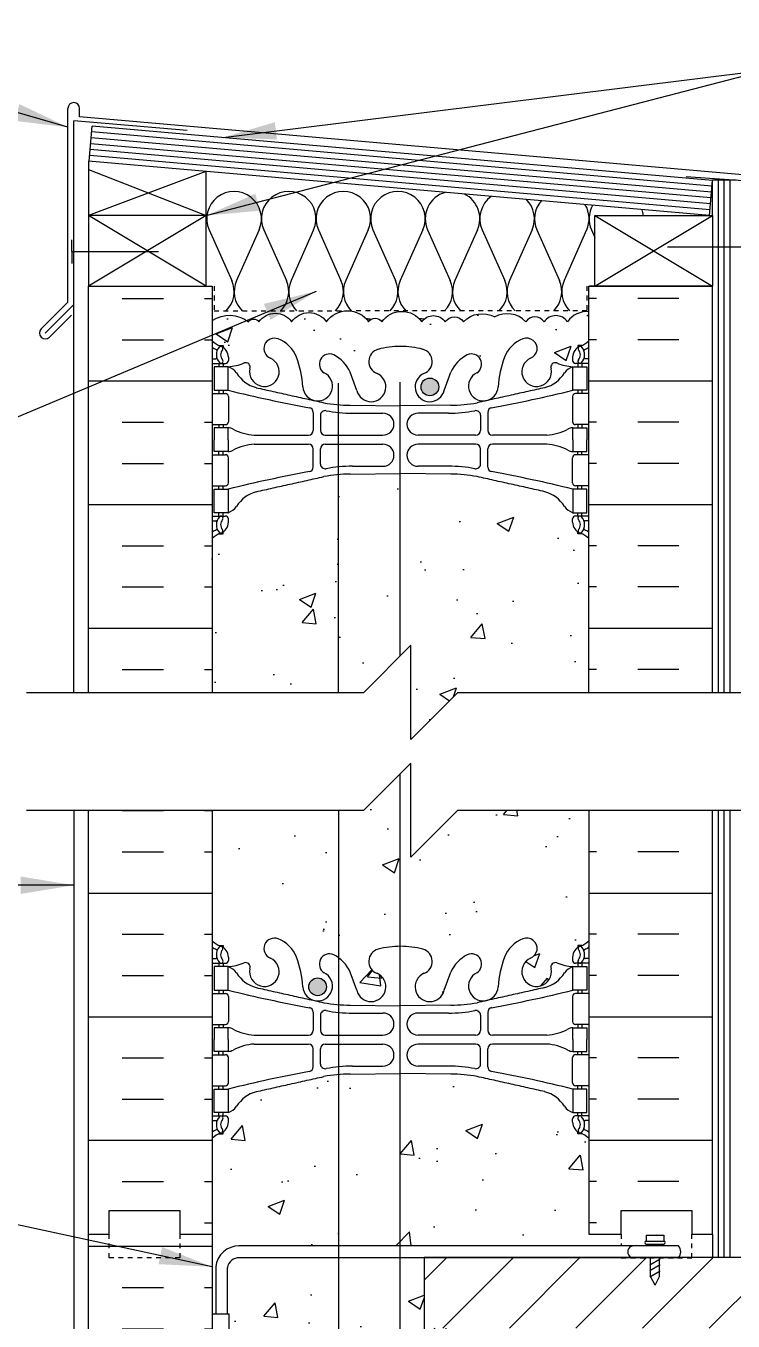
# Model space of a CAD drawing. Header units: inches. Extents: x 75 to 204, y 129 to 201.
# Drawn here: x 171.16 to 186.18, y 173.2 to 200.7 of the extents above; entities that cross this region are included whole.
import ezdxf

# ---------------------------------------------------------------- set-up
doc = ezdxf.new("R2010")
doc.units = ezdxf.units.IN
doc.header["$LTSCALE"] = 0.5
doc.header["$MEASUREMENT"] = 0
doc.linetypes.add('DASHED2', pattern=[0.375, 0.25, -0.125])
for name, color, linetype in [('HATCH', 12, 'Continuous'), ('line25', 2, 'Continuous'), ('LINE3', 3, 'Continuous'), ('LINE50', 5, 'Continuous'), ('LINE9', 9, 'Continuous'), ('TEXT', 4, 'Continuous'), ('Web_Edge', 9, 'Continuous')]:
    doc.layers.add(name, color=color, linetype=linetype)
doc.styles.add('DIM', font='romans.shx', dxfattribs={"width": 0.7})
doc.dimstyles.new('ext_12', dxfattribs={"dimscale": 12, "dimtxt": 0.09375, "dimasz": 0.09375, "dimexe": 0.09375, "dimexo": 0.0625, "dimgap": 0.0625, "dimtad": 1, "dimdec": 1, "dimzin": 3, "dimdsep": 46, "dimlunit": 4, "dimtxsty": 'DIM', "dimcen": 0.09, "dimdle": 0.09375, "dimclrt": 4, "dimadec": 0, "dimazin": 0, "dimtfac": 1, "dimtdec": 1, "dimtmove": 2, "dimatfit": 3, "dimfxl": 1, "dimfrac": 2, "dimtolj": 1, "dimtzin": 0, "dimarcsym": 0})
pattern_1 = [(50, (0, 0), (3.5863, -0.31376), [0.375, -4.125]), (355, (0, 0), (-0.693757, 3.76096), [0.3, -3.3]), (100.4514, (0.299, -0.026), (2.892544, 3.4472), [0.3187, -3.50571]), (46.1842, (0, 1), (5.33621, -0.8276), [0.5625, -6.1875]), (96.6356, (0.4447, 0.931), (4.67331, 4.87059), [0.47805, -5.25857]), (351.1842, (0, 1), (4.67331, 4.87059), [0.45, -4.95]), (21, (0.5, 0.75), (2.984535, -2.013094), [0.375, -4.125]), (326, (0.5, 0.75), (1.216577, 3.62575), [0.3, -3.3]), (71.4514, (0.7487, 0.5822), (4.20111, 1.612656), [0.3187, -3.50571]), (37.5, (0, 0), (0.060799, 1.664469), [0, -3.26, 0, -3.35, 0, -3.3125]), (7.5, (0, 0), (1.315348, 1.972059), [0, -1.91, 0, -3.185, 0, -1.2625]), (327.5, (-1.115, 0), (2.669112, -0.1127744), [0, -1.25, 0, -3.9, 0, -5.175]), (317.5, (-1.615, 0), (2.91593, 0.500525), [0, -1.625, 0, -2.59, 0, -3.675])]

msp = doc.modelspace()

# ---------------------------------------------------------------- hatches: boundary and pattern name
at = {"layer": 'HATCH'}
h = msp.add_hatch(dxfattribs=at)
h.set_pattern_fill('INSUL', color=256, scale=7, style=0)
h.set_pattern_definition([(0, (-2751.0476, -218.9655), (0, 2.625), []), (0, (-2751.0476, -218.0905), (0, 2.625), [0.875, -0.875]), (0, (-2751.0476, -217.2155), (0, 2.625), [0.875, -0.875])])
h.paths.add_polyline_path([(175.114, 195.172), (172.489, 195.172), (172.489, 186.547), (175.114, 186.547)])
h = msp.add_hatch(dxfattribs=at)
h.set_pattern_fill('INSUL', color=256, scale=7, style=0)
h.set_pattern_definition([(180, (3109.2756, -218.9655), (0, 2.625), []), (180, (3109.2756, -218.0905), (0, 2.625), [0.875, -0.875]), (180, (3109.2756, -217.2155), (0, 2.625), [0.875, -0.875])])
h.paths.add_polyline_path([(185.739, 195.172), (183.114, 195.172), (183.114, 186.547), (185.739, 186.547)])
h = msp.add_hatch(dxfattribs=at)
h.set_pattern_fill('AR-CONC', color=256, scale=0.5)
h.set_pattern_definition(pattern_1)
h.paths.add_polyline_path([(183.114, 194.637, 0.259173), (182.663, 194.418, 0.520567), (182.163, 194.418, 0.520567), (181.776, 194.418, 0.336749), (181.114, 194.523, 0.336749), (180.452, 194.418, 0.520567), (180.065, 194.418, 0.520567), (179.565, 194.418, 0.520567), (178.719, 194.418, 0.520567), (178.437, 194.418, 0.520567), (177.542, 194.418, 0.520567), (176.802, 194.418, 0.520567), (176.109, 194.418, 0.520567), (175.889, 194.418, 0.321585), (175.114, 194.443), (175.114, 194.01, 0.088416), (175.26, 193.912), (175.35, 193.912), (175.35, 193.871, -0.249069), (175.46, 193.663), (175.46, 193.596, -0.414214), (175.397, 193.533), (175.35, 193.533), (175.35, 193.463), (175.455, 193.463, 0.085348), (175.784, 193.539, -0.669601), (175.917, 193.419, 2.087231), (176.351, 193.643, -1), (176.514, 194.052, -0.21345), (176.906, 193.663, -0.069923), (177.043, 193.019, 1.702394), (177.493, 193.332, -0.940793), (177.697, 193.715, -0.173075), (178.043, 193.348), (178.185, 192.961, 1.612474), (178.617, 193.321, -0.734872), (178.64, 193.832, -0.068475), (179.114, 193.894, -0.068475), (179.588, 193.832, -0.734872), (179.611, 193.321, 1.612474), (180.043, 192.961), (180.185, 193.348, -0.173075), (180.531, 193.715, -0.940793), (180.735, 193.332, 1.702394), (181.185, 193.019, -0.069923), (181.321, 193.663, -0.21345), (181.714, 194.052, -1), (181.877, 193.643, 2.087231), (182.311, 193.419, -0.669601), (182.444, 193.539, 0.085348), (182.773, 193.463), (182.878, 193.463), (182.878, 193.533), (182.83, 193.533, -0.414214), (182.768, 193.596), (182.768, 193.663, -0.249069), (182.878, 193.871), (182.878, 193.912), (182.968, 193.912, 0.088416), (183.114, 194.01)])
edge = h.paths.add_edge_path()
edge.add_line((182.768, 190.163), (182.768, 190.231))
edge.add_arc((182.83, 190.231), 0.0625, 90, 180, ccw=False)
edge.add_line((182.83, 190.293), (182.878, 190.293))
edge.add_line((182.878, 190.293), (182.878, 190.363))
edge.add_line((182.878, 190.363), (182.773, 190.363))
edge.add_arc((182.895, 190.706), 0.364, 214.9775, 250.3387, ccw=False)
edge.add_arc((181.972, 190.095), 0.743, 32.7919, 73.8107)
edge.add_spline(control_points=[(182.18, 190.809), (180.742, 191.129)], knot_values=[0, 0, 1, 1], degree=1, periodic=0)
edge.add_arc((180.186, 188.198), 2.984, 79.2546, 90.0995)
edge.add_line((180.181, 191.182), (179.114, 191.197))
edge.add_line((179.114, 191.197), (178.047, 191.182))
edge.add_arc((178.042, 188.198), 2.984, 89.9005, 100.7454)
edge.add_spline(control_points=[(177.486, 191.129), (176.048, 190.809)], knot_values=[0, 0, 1, 1], degree=1, periodic=0)
edge.add_arc((176.256, 190.095), 0.743, 106.1893, 147.2081)
edge.add_arc((175.333, 190.706), 0.364, 289.6613, 325.0225, ccw=False)
edge.add_line((175.455, 190.363), (175.35, 190.363))
edge.add_line((175.35, 190.363), (175.35, 190.293))
edge.add_line((175.35, 190.293), (175.397, 190.293))
edge.add_arc((175.397, 190.231), 0.0625, 0, 90, ccw=False)
edge.add_line((175.46, 190.231), (175.46, 190.163))
edge.add_arc((175.21, 190.163), 0.25, 304.0558, 360, ccw=False)
edge.add_line((175.35, 189.956), (175.35, 189.915))
edge.add_line((175.35, 189.915), (175.26, 189.915))
edge.add_arc((175.46, 189.456), 0.5, 113.5782, 133.7891)
edge.add_line((175.114, 189.817), (175.114, 186.547))
edge.add_line((175.114, 186.547), (178.333, 186.547))
edge.add_line((178.333, 186.547), (179.333, 187.547))
edge.add_line((179.333, 187.547), (179.333, 185.547))
edge.add_line((179.333, 185.547), (180.333, 186.547))
edge.add_line((180.333, 186.547), (183.114, 186.547))
edge.add_line((183.114, 186.547), (183.114, 189.817))
edge.add_arc((182.768, 189.456), 0.5, 46.2109, 66.4218)
edge.add_line((182.968, 189.915), (182.878, 189.915))
edge.add_line((182.878, 189.915), (182.878, 189.956))
edge.add_arc((183.018, 190.163), 0.25, 180, 235.9442, ccw=False)
h.paths.add_polyline_path([(183.114, 173.047), (179.614, 173.047), (179.614, 168.047), (183.114, 168.047)])
h.paths.add_polyline_path([(179.614, 174.544), (175.683, 174.544, 0.366745), (175.44, 174.333), (175.44, 173.349), (175.479, 173.349), (175.479, 172.149), (175.114, 172.149), (175.114, 171.399), (175.479, 171.399), (175.479, 170.199), (175.114, 170.199), (175.114, 169.449), (175.479, 169.449), (175.479, 168.249), (175.114, 168.249), (175.114, 167.499), (175.479, 167.499), (175.479, 166.419), (175.114, 166.419), (175.114, 166.311, -0.498871), (175.234, 166.297, -0.520567), (175.438, 166.297, -0.520567), (175.645, 166.297, -0.520567), (175.783, 166.297, -0.520567), (175.921, 166.297, -0.520567), (176.319, 166.297, -0.520567), (176.48, 166.297, -0.520567), (176.701, 166.297, -0.520567), (176.981, 166.297, -0.520567), (177.168, 166.297, -0.520567), (177.395, 166.297, -0.507124), (177.614, 166.297, -0.507124), (177.833, 166.297, -0.520567), (178.06, 166.297, -0.520567), (178.247, 166.297, -0.520567), (178.527, 166.297, -0.520567), (178.748, 166.297, -0.520567), (178.909, 166.297, -0.520567), (179.307, 166.297, -0.520567), (179.445, 166.297, -0.520567), (179.583, 166.297, -0.086928), (179.614, 166.328), (179.614, 166.547)])
h.paths.add_polyline_path([(182.604, 165.732), (182.484, 165.932), (182.484, 166.044), (183.114, 166.044), (183.114, 166.297), (179.614, 166.297), (179.614, 166.328, 0.086928), (179.583, 166.297, 0.520567), (179.445, 166.297, 0.520567), (179.307, 166.297, 0.520567), (178.909, 166.297, 0.520567), (178.748, 166.297, 0.520567), (178.527, 166.297, 0.520567), (178.247, 166.297, 0.520567), (178.06, 166.297, 0.520567), (177.833, 166.297, 0.507124), (177.614, 166.297, 0.507124), (177.395, 166.297, 0.520567), (177.168, 166.297, 0.520567), (176.981, 166.297, 0.520567), (176.701, 166.297, 0.520567), (176.48, 166.297, 0.520567), (176.319, 166.297, 0.520567), (175.921, 166.297, 0.520567), (175.783, 166.297, 0.520567), (175.645, 166.297, 0.520567), (175.438, 166.297, 0.520567), (175.234, 166.297, 0.498871), (175.114, 166.311), (175.114, 166.044), (175.744, 166.044), (175.744, 165.932), (175.624, 165.732), (175.624, 164.263, 0.268156), (175.785, 164.115), (182.443, 164.115, 0.268138), (182.604, 164.263)])
h.paths.add_polyline_path([(182.604, 161.771, 0.225652), (182.229, 162.146), (179.565, 162.146, 0.225652), (179.19, 161.771), (179.19, 160.93, 0.225652), (179.565, 160.555), (182.229, 160.555, 0.225652), (182.604, 160.93)])
h.paths.add_polyline_path([(182.604, 162.712), (182.604, 163.553, 0.225652), (182.229, 163.928), (179.565, 163.928, 0.225652), (179.19, 163.553), (179.19, 162.712, 0.225652), (179.565, 162.337), (182.229, 162.337, 0.225652)])
h.paths.add_polyline_path([(179.038, 162.712), (179.038, 163.553, 0.225652), (178.663, 163.928), (175.999, 163.928, 0.225652), (175.624, 163.553), (175.624, 162.712, 0.225652), (175.999, 162.337), (178.663, 162.337, 0.225652)])
h.paths.add_polyline_path([(179.038, 161.771, 0.225652), (178.663, 162.146), (175.999, 162.146, 0.225652), (175.624, 161.771), (175.624, 160.93, 0.225652), (175.999, 160.555), (178.663, 160.555, 0.225652), (179.038, 160.93)])
h.paths.add_polyline_path([(183.114, 157.044), (183.114, 157.804), (183.035, 157.562, -0.725737), (182.929, 157.543), (182.88, 157.693), (182.754, 157.693, -0.414214), (182.704, 157.743), (182.704, 157.773), (182.604, 157.773), (182.604, 159.375, -0.380392), (182.311, 159.67, 2.087231), (181.877, 159.445, -1), (181.714, 159.036, -0.21345), (181.321, 159.426, -0.069923), (181.185, 160.069, 1.629604), (180.714, 159.768, -0.994662), (180.531, 159.374, -0.173075), (180.185, 159.74), (180.043, 160.127, 1.612474), (179.611, 159.768, -0.734872), (179.588, 159.257, -0.068475), (179.114, 159.194, -0.068475), (178.64, 159.257, -0.734872), (178.617, 159.768, 1.612474), (178.185, 160.127), (178.043, 159.74, -0.173075), (177.697, 159.374, -0.994662), (177.514, 159.768, 1.629604), (177.043, 160.069, -0.069923), (176.906, 159.426, -0.21345), (176.514, 159.036, -1), (176.351, 159.445, 2.087231), (175.917, 159.67, -0.380397), (175.624, 159.375), (175.624, 157.773), (175.524, 157.773), (175.524, 157.743, -0.414214), (175.474, 157.693), (175.348, 157.693), (175.305, 157.562, -0.725737), (175.199, 157.543), (175.114, 157.804), (175.114, 155.01, 0.088416), (175.26, 154.913), (175.35, 154.913), (175.35, 154.871, -0.249069), (175.46, 154.664), (175.46, 154.596, -0.414214), (175.397, 154.534), (175.35, 154.534), (175.35, 154.464), (175.455, 154.464, 0.085348), (175.784, 154.539, -0.669601), (175.917, 154.419, 2.087231), (176.351, 154.644, -1), (176.514, 155.052, -0.21345), (176.906, 154.663, -0.069923), (177.043, 154.019, 1.629604), (177.514, 154.321, -0.994662), (177.697, 154.715, -0.173075), (178.043, 154.349), (178.185, 153.962, 1.612474), (178.617, 154.321, -0.734872), (178.64, 154.832, -0.068475), (179.114, 154.894, -0.068475), (179.588, 154.832, -0.734872), (179.611, 154.321, 1.612474), (180.043, 153.962), (180.185, 154.349, -0.173075), (180.531, 154.715, -0.994662), (180.714, 154.321, 1.629604), (181.185, 154.019, -0.069923), (181.321, 154.663, -0.21345), (181.714, 155.052, -1), (181.877, 154.644, 2.087231), (182.311, 154.419, -0.669601), (182.444, 154.539, 0.085348), (182.773, 154.464), (182.878, 154.464), (182.878, 154.534), (182.83, 154.534, -0.414214), (182.768, 154.596), (182.768, 154.664, -0.249069), (182.878, 154.871), (182.878, 154.913), (182.968, 154.913, 0.088416), (183.114, 155.01)])
h = msp.add_hatch(dxfattribs=at)
h.set_pattern_fill('AR-CONC', color=256, scale=0.5)
h.set_pattern_definition(pattern_1)
edge = h.paths.add_edge_path()
edge.add_line((182.968, 177.176), (182.878, 177.176))
edge.add_line((182.878, 177.176), (182.878, 177.218))
edge.add_arc((183.018, 177.425), 0.25, 180, 235.9442, ccw=False)
edge.add_line((182.768, 177.425), (182.768, 177.493))
edge.add_arc((182.83, 177.493), 0.0625, 90, 180, ccw=False)
edge.add_line((182.83, 177.555), (182.878, 177.555))
edge.add_line((182.878, 177.555), (182.878, 177.625))
edge.add_line((182.878, 177.625), (182.773, 177.625))
edge.add_arc((182.895, 177.968), 0.364, 214.9775, 250.3387, ccw=False)
edge.add_arc((181.972, 177.356), 0.743, 32.7919, 73.8107)
edge.add_spline(control_points=[(182.18, 178.07), (180.742, 178.391)], knot_values=[0, 0, 1, 1], degree=1, periodic=0)
edge.add_arc((180.186, 175.459), 2.984, 79.2546, 90.0995)
edge.add_line((180.181, 178.443), (179.114, 178.459))
edge.add_line((179.114, 178.459), (178.047, 178.443))
edge.add_arc((178.042, 175.459), 2.984, 89.9005, 100.7454)
edge.add_spline(control_points=[(177.486, 178.391), (176.048, 178.07)], knot_values=[0, 0, 1, 1], degree=1, periodic=0)
edge.add_arc((176.256, 177.356), 0.743, 106.1893, 147.2081)
edge.add_arc((175.333, 177.968), 0.364, 289.6613, 325.0225, ccw=False)
edge.add_line((175.455, 177.625), (175.35, 177.625))
edge.add_line((175.35, 177.625), (175.35, 177.555))
edge.add_line((175.35, 177.555), (175.397, 177.555))
edge.add_arc((175.397, 177.493), 0.0625, 0, 90, ccw=False)
edge.add_line((175.46, 177.493), (175.46, 177.425))
edge.add_arc((175.21, 177.425), 0.25, 304.0558, 360, ccw=False)
edge.add_line((175.35, 177.218), (175.35, 177.176))
edge.add_line((175.35, 177.176), (175.26, 177.176))
edge.add_arc((175.46, 176.718), 0.5, 113.5782, 133.7891)
edge.add_line((175.114, 177.079), (175.114, 175.044))
edge.add_line((175.114, 175.044), (175.114, 173.349))
edge.add_line((175.114, 173.349), (175.19, 173.349))
edge.add_line((175.19, 173.349), (175.19, 174.351))
edge.add_arc((175.686, 174.295), 0.499, 90.4562, 173.5797, ccw=False)
edge.add_line((175.682, 174.794), (183.801, 174.794))
edge.add_line((183.801, 174.794), (183.801, 175.044))
edge.add_line((183.801, 175.044), (183.114, 175.044))
edge.add_line((183.114, 175.044), (183.114, 177.079))
edge.add_arc((182.768, 176.718), 0.5, 46.2109, 66.4218)
h.paths.add_polyline_path([(183.114, 184.047), (180.333, 184.047), (179.333, 183.047), (179.333, 185.047), (178.333, 184.047), (175.114, 184.047), (175.114, 181.271, 0.088416), (175.26, 181.174), (175.35, 181.174), (175.35, 181.132, -0.249069), (175.46, 180.925), (175.46, 180.858, -0.414214), (175.397, 180.795), (175.35, 180.795), (175.35, 180.725), (175.455, 180.725, 0.085348), (175.784, 180.801, -0.669601), (175.917, 180.68, 2.087231), (176.351, 180.905, -1), (176.514, 181.314, -0.21345), (176.906, 180.924, -0.069923), (177.043, 180.281, 1.702394), (177.493, 180.593, -0.940793), (177.697, 180.976, -0.173075), (178.043, 180.61), (178.185, 180.223, 1.612474), (178.617, 180.582, -0.734872), (178.64, 181.094, -0.068475), (179.114, 181.156, -0.068475), (179.588, 181.094, -0.734872), (179.611, 180.582, 1.612474), (180.043, 180.223), (180.185, 180.61, -0.173075), (180.531, 180.976, -0.940793), (180.735, 180.593, 1.702394), (181.185, 180.281, -0.069923), (181.321, 180.924, -0.21345), (181.714, 181.314, -1), (181.877, 180.905, 2.087231), (182.311, 180.68, -0.669601), (182.444, 180.801, 0.085348), (182.773, 180.725), (182.878, 180.725), (182.878, 180.795), (182.83, 180.795, -0.414214), (182.768, 180.858), (182.768, 180.925, -0.249069), (182.878, 181.132), (182.878, 181.174), (182.968, 181.174, 0.088416), (183.114, 181.271)])
h = msp.add_hatch(dxfattribs=at)
h.set_pattern_fill('INSUL', color=256, scale=7, style=0)
h.set_pattern_definition([(0, (-2751.0476, -221.965), (0, 2.625), []), (0, (-2751.0476, -221.09), (0, 2.625), [0.875, -0.875]), (0, (-2751.0476, -220.215), (0, 2.625), [0.875, -0.875])])
h.paths.add_polyline_path([(175.114, 184.044), (172.489, 184.044), (172.489, 175.044), (172.926, 175.044), (172.926, 175.544), (174.426, 175.544), (174.426, 175.044), (175.114, 175.044)])
h = msp.add_hatch(dxfattribs=at)
h.set_pattern_fill('INSUL', color=256, scale=7, style=0)
h.set_pattern_definition([(180, (3109.2756, -221.965), (0, 2.625), []), (180, (3109.2756, -221.09), (0, 2.625), [0.875, -0.875]), (180, (3109.2756, -220.215), (0, 2.625), [0.875, -0.875])])
h.paths.add_polyline_path([(185.739, 184.044), (183.114, 184.044), (183.114, 175.044), (183.801, 175.044), (183.801, 175.544), (185.301, 175.544), (185.301, 175.044), (185.739, 175.044)])
h = msp.add_hatch(dxfattribs=at)
h.set_pattern_fill('INSUL', color=256, scale=7, style=0)
h.set_pattern_definition([(0, (-2751.0476, -239.965), (0, 2.625), []), (0, (-2751.0476, -239.09), (0, 2.625), [0.875, -0.875]), (0, (-2751.0476, -238.215), (0, 2.625), [0.875, -0.875])])
h.paths.add_polyline_path([(172.489, 157.044), (172.926, 157.044), (172.926, 157.544), (174.426, 157.544), (174.426, 157.044), (175.114, 157.044), (175.114, 175.044), (174.426, 175.044), (174.426, 175.544), (172.926, 175.544), (172.926, 175.044), (172.489, 175.044)])
h = msp.add_hatch(dxfattribs=at)
h.set_pattern_fill('ANSI31', color=256, scale=8, style=0)
h.set_pattern_definition([(45, (78.9358, 19.6458), (-0.707107, 0.707107), [])])
h.paths.add_polyline_path([(202.087, 173.047), (203.049, 174.008), (203.049, 174.547), (179.614, 174.547), (179.614, 173.047)])
at = {"layer": 'LINE3'}
h = msp.add_hatch(color=256, dxfattribs=at)
h.paths.add_polyline_path([(179.922, 193.068, 0.831395), (179.553, 193.068)])
h.paths.add_polyline_path([(179.925, 193.034, 0.045935), (179.922, 193.068), (179.553, 193.068, 0.045935), (179.55, 193.034, 1)])
h = msp.add_hatch(color=256, dxfattribs=at)
h.paths.add_polyline_path([(177.54, 180.33, 0.831395), (177.171, 180.33)])
h.paths.add_polyline_path([(177.543, 180.296, 0.045935), (177.54, 180.33), (177.171, 180.33, 0.045935), (177.168, 180.296, 1)])

# ---------------------------------------------------------------- linework, layer by layer
at = {"layer": 'HATCH'}
for p, q in [((172.051, 194.834), (172.051, 198.946)), ((172.301, 198.771), (172.301, 198.946)), ((172.176, 194.783), (172.176, 198.687)), ((174.581, 198.477), (172.176, 198.687)), ((186.82, 197.5), (172.301, 198.771)), ((185.717, 197.17), (172.548, 198.322)), ((185.728, 197.295), (172.559, 198.447)), ((185.695, 196.921), (172.526, 198.073)), ((185.706, 197.046), (172.537, 198.198)), ((185.684, 196.796), (172.515, 197.949)), ((172.489, 197.65), (174.989, 196.672)), ((174.978, 197.608), (172.489, 196.672)), ((186.489, 197.406), (185.182, 197.497)), ((185.864, 186.547), (185.864, 197.423)), ((185.989, 186.547), (185.989, 197.423)), ((186.114, 186.547), (186.114, 197.423)), ((174.989, 195.172), (172.489, 196.672)), ((174.989, 196.672), (172.489, 195.172)), ((183.239, 195.172), (185.739, 196.672)), ((183.239, 196.672), (185.739, 195.172)), ((175.052, 196.368), (175.531, 195.295)), ((176.111, 196.369), (175.632, 195.295)), ((176.211, 196.368), (176.69, 195.295)), ((177.27, 196.369), (176.791, 195.295)), ((177.371, 196.368), (177.85, 195.295)), ((178.43, 196.369), (177.951, 195.295)), ((178.53, 196.368), (179.009, 195.295)), ((179.589, 196.369), (179.11, 195.295)), ((179.689, 196.368), (180.169, 195.295)), ((180.748, 196.369), (180.27, 195.295)), ((180.849, 196.368), (181.328, 195.295)), ((181.908, 196.369), (181.429, 195.295)), ((182.008, 196.368), (182.488, 195.295)), ((183.067, 196.369), (182.588, 195.295)), ((183.167, 196.368), (183.239, 196.208)), ((172.051, 194.834), (171.483, 194.266)), ((172.176, 194.783), (171.571, 194.177)), ((172.127, 194.556), (171.66, 194.089)), ((185.864, 174.544), (185.864, 184.047)), ((185.989, 174.544), (185.989, 184.047)), ((186.114, 174.544), (186.114, 184.047))]:
    msp.add_line(p, q, dxfattribs=at)
at = {"layer": 'HATCH', "color": 6, "linetype": 'DASHED2', "ltscale": 0.5}
for points in [[(173.801, 195.172), (175.158, 195.172), (175.158, 194.651), (178.114, 194.651)], [(184.426, 195.172), (183.07, 195.172), (183.07, 194.651), (178.114, 194.651)]]:
    msp.add_lwpolyline(points, dxfattribs=at)
at = {"layer": 'HATCH'}
for points in [[(175.114, 194.443, -0.321585), (175.889, 194.418, -0.520567), (176.109, 194.418, -0.520567), (176.802, 194.418, -0.520567), (177.542, 194.418, -0.520567), (178.437, 194.418, -0.520567), (178.719, 194.418, -0.520567), (179.565, 194.418, -0.520567), (180.065, 194.418, -0.520567), (180.452, 194.418, -0.336749), (181.114, 194.523)], [(183.114, 194.637, 0.259173), (182.663, 194.418, 0.520567), (182.163, 194.418, 0.520567), (181.776, 194.418, 0.336749), (181.114, 194.523)]]:
    msp.add_lwpolyline(points, format="xyb", dxfattribs=at)
for centre, radius, start, end in [((172.176, 198.946), 0.125, 0, 180), ((175.581, 196.605), 0.58, 335.9664, 204.0694), ((176.74, 196.605), 0.58, 335.9664, 204.0694), ((177.9, 196.605), 0.58, 335.9664, 204.0694), ((179.059, 196.605), 0.58, 335.9664, 204.0694), ((180.219, 196.605), 0.58, 105.7564, 204.0694), ((180.219, 196.605), 0.58, 335.9664, 64.2436), ((181.378, 196.605), 0.58, 125.4605, 204.0694), ((181.378, 196.605), 0.58, 335.9664, 44.5395), ((182.538, 196.605), 0.58, 139.088, 204.0694), ((182.538, 196.605), 0.58, 335.9664, 30.912), ((183.697, 196.605), 0.58, 150.6506, 204.0694), ((183.697, 196.605), 0.58, 6.6407, 19.3494), ((175.002, 195.059), 0.58, 315.3149, 24.0694), ((176.162, 195.059), 0.58, 155.9664, 224.6851), ((176.161, 195.059), 0.58, 315.3149, 24.0694), ((177.321, 195.059), 0.58, 155.9664, 224.6851), ((177.321, 195.059), 0.58, 315.3149, 24.0694), ((178.48, 195.059), 0.58, 155.9664, 224.6851), ((178.48, 195.059), 0.58, 315.3149, 24.0694), ((179.639, 195.059), 0.58, 155.9664, 224.6851), ((179.639, 195.059), 0.58, 315.3149, 24.0694), ((180.799, 195.059), 0.58, 155.9664, 224.6851), ((180.799, 195.059), 0.58, 315.3149, 24.0694), ((181.958, 195.059), 0.58, 155.9664, 224.6851), ((181.958, 195.059), 0.58, 315.3149, 24.0694), ((183.118, 195.059), 0.58, 155.9664, 224.6851), ((178.48, 195.059), 0.58, 259.8878, 270), ((179.639, 195.059), 0.58, 255.8368, 268.3302), ((182.798, 195.059), 0.58, 297.6798, 302.977), ((171.571, 194.177), 0.125, 135, 315)]:
    msp.add_arc(centre, radius, start, end, dxfattribs=at)
at = {"layer": 'line25'}
for p, q in [((172.504, 197.824), (172.57, 198.571)), ((185.739, 197.419), (172.57, 198.571)), ((172.489, 197.825), (172.489, 195.172)), ((185.673, 196.672), (172.489, 197.825)), ((174.989, 195.172), (174.989, 197.607)), ((185.673, 196.672), (185.739, 197.419)), ((185.739, 196.672), (185.739, 197.423)), ((186.239, 197.423), (185.739, 197.423)), ((174.989, 196.672), (172.489, 196.672)), ((175.114, 195.172), (175.114, 186.547)), ((183.114, 186.547), (183.114, 195.172)), ((175.114, 184.044), (175.114, 175.044)), ((183.114, 184.044), (183.114, 175.044)), ((175.114, 175.044), (175.114, 148.047)), ((185.739, 175.044), (185.739, 174.544)), ((175.114, 173.349), (175.479, 173.349)), ((175.479, 172.149), (175.479, 173.349))]:
    msp.add_line(p, q, dxfattribs=at)
msp.add_lwpolyline([(185.739, 196.672), (185.739, 195.172), (183.239, 195.172), (183.239, 196.672)], close=True, dxfattribs=at)
msp.add_lwpolyline([(203.049, 174.547), (179.614, 174.547), (179.614, 166.547)], dxfattribs=at)
at = {"layer": 'LINE3'}
for p, q in [((177.797, 186.547), (177.797, 193.116)), ((179.107, 187.321), (179.107, 193.137)), ((179.108, 166.401), (179.107, 184.821)), ((177.797, 184.047), (177.797, 148.047))]:
    msp.add_line(p, q, dxfattribs=at)
for centre in [(179.738, 193.034), (177.355, 180.296)]:
    msp.add_circle(centre, 0.188, dxfattribs=at)
at = {"layer": 'LINE50'}
for p, q in [((172.489, 195.172), (175.114, 195.172)), ((172.489, 186.547), (172.489, 195.172)), ((183.114, 195.172), (185.739, 195.172)), ((185.739, 186.547), (185.739, 195.172)), ((172.489, 175.044), (172.489, 184.044)), ((172.489, 157.044), (172.489, 175.044)), ((184.546, 175.044), (184.546, 175.044))]:
    msp.add_line(p, q, dxfattribs=at)
for points in [[(183.114, 175.044), (183.801, 175.044), (183.801, 175.544), (185.301, 175.544), (185.301, 175.044), (185.739, 175.044), (185.739, 184.044)], [(172.489, 175.044), (172.926, 175.044), (172.926, 175.544), (174.426, 175.544), (174.426, 175.044), (175.114, 175.044)]]:
    msp.add_lwpolyline(points, dxfattribs=at)
at = {"layer": 'LINE9'}
for p, q in [((172.132, 195.908), (172.132, 196.158)), ((172.132, 195.908), (173.978, 195.908)), ((172.132, 195.908), (172.132, 195.658)), ((186.629, 196.001), (184.783, 196.001)), ((172.176, 186.547), (172.176, 194.783)), ((178.333, 186.547), (179.333, 187.547)), ((179.333, 185.547), (179.333, 187.547)), ((171.176, 186.547), (178.333, 186.547)), ((180.333, 186.547), (179.333, 185.547)), ((180.333, 186.547), (187.489, 186.547)), ((178.333, 184.047), (179.333, 185.047)), ((179.333, 183.047), (179.333, 185.047)), ((171.176, 184.047), (178.333, 184.047)), ((172.176, 184.047), (172.176, 148.047)), ((180.333, 184.047), (179.333, 183.047)), ((180.333, 184.047), (187.489, 184.047)), ((184.331, 175.022), (184.331, 174.897)), ((184.331, 175.022), (184.706, 175.022)), ((184.706, 175.022), (184.706, 174.897)), ((185.016, 174.794), (175.682, 174.794)), ((184.331, 174.897), (184.706, 174.897)), ((184.331, 174.834), (184.706, 174.834)), ((184.331, 174.834), (184.706, 174.834)), ((184.425, 174.794), (184.425, 174.834)), ((184.613, 174.794), (184.613, 174.834)), ((185.017, 174.544), (175.683, 174.544)), ((184.411, 174.53), (184.437, 174.544)), ((184.411, 174.396), (184.63, 174.522)), ((184.411, 174.271), (184.63, 174.397)), ((184.425, 174.147), (184.425, 174.544)), ((184.613, 174.147), (184.613, 174.544)), ((175.19, 174.351), (175.19, 173.349)), ((175.44, 173.349), (175.44, 174.333)), ((184.411, 174.139), (184.63, 174.265)), ((184.519, 173.959), (184.425, 174.147)), ((184.519, 173.959), (184.613, 174.147))]:
    msp.add_line(p, q, dxfattribs=at)
at = {"layer": 'LINE9', "linetype": 'DASHED2', "ltscale": 0.15}
for p, q in [((183.801, 175.044), (183.801, 175.044)), ((183.801, 175.044), (183.801, 174.794)), ((185.301, 174.544), (185.301, 175.044)), ((185.301, 175.044), (185.301, 175.044)), ((183.801, 174.544), (185.301, 174.544))]:
    msp.add_line(p, q, dxfattribs=at)
msp.add_lwpolyline([(174.426, 175.044), (174.426, 175.044), (174.426, 174.544), (172.926, 174.544), (172.926, 175.044), (172.926, 175.044)], dxfattribs=at)
at = {"layer": 'LINE9'}
for centre, radius, start, end in [((175.686, 174.295), 0.499, 89.3543, 173.5797), ((184.063, 174.669), 0.125, 89.3947, 270.6053), ((184.331, 174.866), 0.0312, 90, 270), ((184.706, 174.866), 0.0312, 270, 90), ((184.879, 174.668), 0.186, 318.1805, 42.6425), ((175.686, 174.295), 0.249, 89.3543, 171.2068)]:
    msp.add_arc(centre, radius, start, end, dxfattribs=at)
at = {"layer": 'Web_Edge'}
for p, q in [((175.26, 193.912), (175.35, 193.912)), ((175.35, 193.912), (175.35, 193.871)), ((182.968, 193.912), (182.878, 193.912)), ((182.878, 193.912), (182.878, 193.871)), ((175.114, 193.633), (175.192, 193.633)), ((175.46, 193.663), (175.46, 193.596)), ((182.768, 193.663), (182.768, 193.596)), ((183.114, 193.633), (183.036, 193.633)), ((175.114, 193.533), (175.397, 193.533)), ((175.26, 193.533), (175.26, 193.463)), ((175.35, 193.533), (175.35, 193.463)), ((178.185, 192.961), (178.043, 193.348)), ((180.043, 192.961), (180.185, 193.348)), ((183.114, 193.533), (182.83, 193.533)), ((182.878, 193.533), (182.878, 193.463)), ((182.968, 193.533), (182.968, 193.463)), ((175.114, 192.893), (175.397, 192.893)), ((175.26, 192.963), (175.26, 192.893)), ((175.35, 192.963), (175.35, 192.893)), ((175.46, 192.831), (175.46, 192.296)), ((182.768, 192.831), (182.768, 192.296)), ((183.114, 192.893), (182.83, 192.893)), ((182.878, 192.963), (182.878, 192.893)), ((182.968, 192.963), (182.968, 192.893)), ((178.047, 192.645), (179.114, 192.63)), ((180.181, 192.645), (179.114, 192.63)), ((177.262, 192.494), (177.262, 192.109)), ((177.415, 192.431), (177.415, 192.109)), ((178.095, 192.477), (178.742, 192.477)), ((180.133, 192.477), (179.486, 192.477)), ((180.813, 192.431), (180.813, 192.109)), ((180.966, 192.494), (180.966, 192.109)), ((175.114, 192.233), (175.397, 192.233)), ((175.26, 192.233), (175.26, 192.163)), ((175.35, 192.233), (175.35, 192.163)), ((176.008, 192.008), (177.162, 192.009)), ((177.515, 192.009), (178.742, 192.009)), ((180.713, 192.009), (179.486, 192.009)), ((182.22, 192.008), (181.066, 192.009)), ((183.114, 192.233), (182.83, 192.233)), ((182.878, 192.233), (182.878, 192.163)), ((182.968, 192.233), (182.968, 192.163)), ((176.008, 191.819), (177.162, 191.818)), ((177.262, 191.333), (177.262, 191.718)), ((177.415, 191.395), (177.415, 191.718)), ((177.515, 191.818), (178.742, 191.818)), ((180.713, 191.818), (179.486, 191.818)), ((180.813, 191.395), (180.813, 191.718)), ((180.966, 191.333), (180.966, 191.718)), ((182.22, 191.819), (181.066, 191.818)), ((175.114, 191.593), (175.397, 191.593)), ((175.26, 191.593), (175.26, 191.663)), ((175.35, 191.593), (175.35, 191.663)), ((175.46, 190.996), (175.46, 191.531)), ((182.768, 190.996), (182.768, 191.531)), ((183.114, 191.593), (182.83, 191.593)), ((182.878, 191.593), (182.878, 191.663)), ((182.968, 191.593), (182.968, 191.663)), ((178.047, 191.182), (179.114, 191.197)), ((178.095, 191.349), (178.742, 191.349)), ((180.181, 191.182), (179.114, 191.197)), ((180.133, 191.349), (179.486, 191.349)), ((175.114, 190.933), (175.397, 190.933)), ((175.26, 190.863), (175.26, 190.933)), ((175.35, 190.863), (175.35, 190.933)), ((183.114, 190.933), (182.83, 190.933)), ((182.878, 190.863), (182.878, 190.933)), ((182.968, 190.863), (182.968, 190.933)), ((175.26, 190.293), (175.26, 190.363)), ((175.35, 190.293), (175.35, 190.363)), ((182.878, 190.293), (182.878, 190.363)), ((182.968, 190.293), (182.968, 190.363)), ((175.114, 190.293), (175.397, 190.293)), ((175.114, 190.193), (175.192, 190.193)), ((175.46, 190.163), (175.46, 190.231)), ((182.768, 190.163), (182.768, 190.231)), ((183.114, 190.293), (182.83, 190.293)), ((183.114, 190.193), (183.036, 190.193)), ((175.26, 189.915), (175.35, 189.915)), ((175.35, 189.915), (175.35, 189.956)), ((182.878, 189.915), (182.878, 189.956)), ((182.968, 189.915), (182.878, 189.915)), ((175.26, 181.174), (175.35, 181.174)), ((175.35, 181.174), (175.35, 181.132)), ((182.968, 181.174), (182.878, 181.174)), ((182.878, 181.174), (182.878, 181.132)), ((175.114, 180.895), (175.192, 180.895)), ((175.114, 180.795), (175.397, 180.795)), ((175.26, 180.795), (175.26, 180.725)), ((175.35, 180.795), (175.35, 180.725)), ((175.46, 180.925), (175.46, 180.858)), ((182.768, 180.925), (182.768, 180.858)), ((183.114, 180.795), (182.83, 180.795)), ((182.878, 180.795), (182.878, 180.725)), ((182.968, 180.795), (182.968, 180.725)), ((183.114, 180.895), (183.036, 180.895)), ((178.185, 180.223), (178.043, 180.61)), ((180.043, 180.223), (180.185, 180.61)), ((175.114, 180.155), (175.397, 180.155)), ((175.26, 180.225), (175.26, 180.155)), ((175.35, 180.225), (175.35, 180.155)), ((183.114, 180.155), (182.83, 180.155)), ((182.878, 180.225), (182.878, 180.155)), ((182.968, 180.225), (182.968, 180.155)), ((175.46, 180.093), (175.46, 179.558)), ((178.047, 179.907), (179.114, 179.891)), ((180.181, 179.907), (179.114, 179.891)), ((182.768, 180.093), (182.768, 179.558)), ((177.262, 179.755), (177.262, 179.37)), ((177.415, 179.693), (177.415, 179.37)), ((178.095, 179.739), (178.742, 179.739)), ((180.133, 179.739), (179.486, 179.739)), ((180.813, 179.693), (180.813, 179.37)), ((180.966, 179.755), (180.966, 179.37)), ((175.114, 179.495), (175.397, 179.495)), ((175.26, 179.495), (175.26, 179.425)), ((175.35, 179.495), (175.35, 179.425)), ((183.114, 179.495), (182.83, 179.495)), ((182.878, 179.495), (182.878, 179.425)), ((182.968, 179.495), (182.968, 179.425)), ((176.008, 179.27), (177.162, 179.27)), ((176.008, 179.08), (177.162, 179.08)), ((177.515, 179.27), (178.742, 179.27)), ((177.515, 179.08), (178.742, 179.08)), ((180.713, 179.27), (179.486, 179.27)), ((180.713, 179.08), (179.486, 179.08)), ((182.22, 179.27), (181.066, 179.27)), ((182.22, 179.08), (181.066, 179.08)), ((175.114, 178.855), (175.397, 178.855)), ((175.26, 178.855), (175.26, 178.925)), ((175.35, 178.855), (175.35, 178.925)), ((175.46, 178.258), (175.46, 178.793)), ((177.262, 178.595), (177.262, 178.98)), ((177.415, 178.657), (177.415, 178.98)), ((180.813, 178.657), (180.813, 178.98)), ((180.966, 178.595), (180.966, 178.98)), ((182.768, 178.258), (182.768, 178.793)), ((183.114, 178.855), (182.83, 178.855)), ((182.878, 178.855), (182.878, 178.925)), ((182.968, 178.855), (182.968, 178.925)), ((178.095, 178.611), (178.742, 178.611)), ((180.133, 178.611), (179.486, 178.611)), ((178.047, 178.443), (179.114, 178.459)), ((180.181, 178.443), (179.114, 178.459)), ((175.114, 178.195), (175.397, 178.195)), ((175.26, 178.125), (175.26, 178.195)), ((175.35, 178.125), (175.35, 178.195)), ((183.114, 178.195), (182.83, 178.195)), ((182.878, 178.125), (182.878, 178.195)), ((182.968, 178.125), (182.968, 178.195)), ((175.114, 177.555), (175.397, 177.555)), ((175.114, 177.455), (175.192, 177.455)), ((175.26, 177.555), (175.26, 177.625)), ((175.35, 177.555), (175.35, 177.625)), ((175.46, 177.425), (175.46, 177.493)), ((182.768, 177.425), (182.768, 177.493)), ((183.114, 177.555), (182.83, 177.555)), ((182.878, 177.555), (182.878, 177.625)), ((182.968, 177.555), (182.968, 177.625)), ((183.114, 177.455), (183.036, 177.455)), ((175.26, 177.176), (175.35, 177.176)), ((175.35, 177.176), (175.35, 177.218)), ((182.878, 177.176), (182.878, 177.218)), ((182.968, 177.176), (182.878, 177.176))]:
    msp.add_line(p, q, dxfattribs=at)
for points in [[(175.155, 192.963), (175.455, 192.963), (175.455, 193.463), (175.155, 193.463)], [(183.073, 192.963), (182.773, 192.963), (182.773, 193.463), (183.073, 193.463)], [(175.155, 190.863), (175.455, 190.863), (175.455, 190.363), (175.155, 190.363)], [(183.073, 190.863), (182.773, 190.863), (182.773, 190.363), (183.073, 190.363)], [(175.155, 180.225), (175.455, 180.225), (175.455, 180.725), (175.155, 180.725)], [(183.073, 180.225), (182.773, 180.225), (182.773, 180.725), (183.073, 180.725)], [(175.155, 178.125), (175.455, 178.125), (175.455, 177.625), (175.155, 177.625)], [(183.073, 178.125), (182.773, 178.125), (182.773, 177.625), (183.073, 177.625)]]:
    msp.add_lwpolyline(points, close=True, dxfattribs=at)
for points in [[(175.455, 191.913), (175.455, 192.163), (175.155, 192.163), (175.155, 191.913)], [(182.773, 191.913), (182.773, 192.163), (183.073, 192.163), (183.073, 191.913)], [(175.455, 191.913), (175.455, 191.663), (175.155, 191.663), (175.155, 191.913)], [(182.773, 191.913), (182.773, 191.663), (183.073, 191.663), (183.073, 191.913)], [(175.455, 179.175), (175.455, 179.425), (175.155, 179.425), (175.155, 179.175)], [(182.773, 179.175), (182.773, 179.425), (183.073, 179.425), (183.073, 179.175)], [(175.455, 179.175), (175.455, 178.925), (175.155, 178.925), (175.155, 179.175)], [(182.773, 179.175), (182.773, 178.925), (183.073, 178.925), (183.073, 179.175)]]:
    msp.add_lwpolyline(points, dxfattribs=at)
for centre, radius, start, end in [((175.46, 194.371), 0.5, 226.2109, 250.5288), ((175.296, 193.849), 0.045, 321.448, 139.1879), ((175.21, 193.663), 0.25, 0, 70.5288), ((176.433, 193.848), 0.22, 68.1963, 248.1963), ((176.275, 193.419), 0.677, 21.1239, 69.3197), ((179.102, 192.14), 1.754, 89.6229, 105.2918), ((179.126, 192.14), 1.754, 74.7082, 90.3771), ((181.953, 193.419), 0.677, 110.6803, 158.8761), ((181.795, 193.848), 0.22, 291.8037, 111.8037), ((183.018, 193.663), 0.25, 109.4712, 180), ((182.932, 193.849), 0.045, 40.8121, 218.552), ((182.768, 194.371), 0.5, 289.4712, 313.7891), ((175.46, 194.371), 0.6, 234.7832, 245.0748), ((175.192, 193.653), 0.0196, 269.4032, 15.4901), ((175.454, 193.718), 0.25, 140.1145, 222.4609), ((175.198, 193.808), 0.021, 343.464, 63.9957), ((175.302, 193.58), 0.045, 222.4609, 42.4609), ((175.454, 193.718), 0.16, 140.0001, 222.4609), ((176.224, 193.357), 0.314, 168.5886, 66.1916), ((174.684, 192.854), 2.365, 4.3895, 20.0015), ((177.607, 193.517), 0.217, 65.5264, 238.537), ((177.356, 193.047), 0.75, 23.6938, 62.9705), ((178.708, 193.573), 0.268, 104.7892, 250.0338), ((179.52, 193.573), 0.268, 289.9662, 75.2108), ((180.872, 193.047), 0.75, 117.0295, 156.3062), ((180.621, 193.517), 0.217, 301.463, 114.4736), ((183.544, 192.854), 2.365, 159.9985, 175.6105), ((182.004, 193.357), 0.314, 113.8084, 11.4114), ((182.925, 193.58), 0.045, 137.5391, 317.5391), ((182.774, 193.718), 0.16, 317.5391, 39.9999), ((182.774, 193.718), 0.25, 317.5391, 39.8855), ((183.03, 193.808), 0.021, 116.0043, 196.536), ((183.036, 193.653), 0.0196, 164.5099, 270.5968), ((182.768, 194.371), 0.6, 294.9252, 305.2168), ((175.397, 193.596), 0.0625, 270, 0), ((175.4, 194.459), 0.997, 273.1538, 293.1467), ((175.333, 193.121), 0.364, 34.9775, 70.3387), ((175.826, 193.452), 0.0968, 340.1551, 110.4331), ((182.402, 193.452), 0.0968, 69.5669, 199.8449), ((182.828, 194.459), 0.997, 246.8533, 266.8462), ((182.895, 193.121), 0.364, 109.6613, 145.0225), ((182.83, 193.596), 0.0625, 180, 270), ((176.256, 193.732), 0.743, 212.7919, 253.8107), ((177.355, 193.05), 0.314, 182.7357, 63.9348), ((178.49, 193.034), 0.314, 193.4146, 66.1916), ((179.738, 193.034), 0.314, 113.8084, 346.5854), ((180.873, 193.05), 0.314, 116.0652, 357.2643), ((181.972, 193.732), 0.743, 286.1893, 327.2081), ((175.397, 192.831), 0.0625, 0, 90), ((182.264, 220.384), 28.253, 256.0552, 259.6343), ((175.964, 220.384), 28.253, 280.3657, 283.9448), ((182.83, 192.831), 0.0625, 90, 180), ((177.162, 192.494), 0.1, 360, 79.6343), ((177.515, 192.431), 0.1, 79.2546, 180), ((178.042, 195.629), 2.984, 259.2546, 270.0995), ((178.09, 195.461), 2.984, 259.2546, 270.0995), ((180.138, 195.461), 2.984, 269.9005, 280.7454), ((180.186, 195.629), 2.984, 269.9005, 280.7454), ((180.713, 192.431), 0.1, 0, 100.7454), ((181.066, 192.494), 0.1, 100.3657, 180), ((175.397, 192.296), 0.0625, 270, 0), ((178.742, 192.243), 0.234, 270, 90), ((179.486, 192.243), 0.234, 90, 270), ((182.83, 192.296), 0.0625, 180, 270), ((175.451, 191.945), 0.219, 60.4937, 88.92), ((176.093, 193.165), 1.16, 242.5844, 265.8032), ((177.162, 192.109), 0.1, 270.0388, 360), ((177.515, 192.109), 0.1, 180, 270), ((180.713, 192.109), 0.1, 270, 0), ((181.066, 192.109), 0.1, 180, 269.9612), ((182.135, 193.165), 1.16, 274.1968, 297.4156), ((182.777, 191.945), 0.219, 91.08, 119.5063), ((175.451, 191.882), 0.219, 271.08, 299.5063), ((176.093, 190.662), 1.16, 94.1968, 117.4156), ((177.162, 191.718), 0.1, 0, 89.9612), ((177.515, 191.718), 0.1, 90, 180), ((178.742, 191.584), 0.234, 270, 90), ((179.486, 191.584), 0.234, 90, 270), ((180.713, 191.718), 0.1, 0, 90), ((181.066, 191.718), 0.1, 90.0388, 180), ((182.135, 190.662), 1.16, 62.5844, 85.8032), ((182.777, 191.882), 0.219, 240.4937, 268.92), ((175.397, 191.531), 0.0625, 0, 90), ((182.83, 191.531), 0.0625, 90, 180), ((182.264, 163.443), 28.253, 100.3657, 103.9448), ((177.162, 191.333), 0.1, 280.3657, 0), ((177.515, 191.395), 0.1, 180, 280.7454), ((178.042, 188.198), 2.984, 89.9005, 100.7454), ((178.09, 188.366), 2.984, 89.9005, 100.7454), ((180.138, 188.366), 2.984, 79.2546, 90.0995), ((180.186, 188.198), 2.984, 79.2546, 90.0995), ((180.713, 191.395), 0.1, 259.2546, 0), ((181.066, 191.333), 0.1, 180, 259.6343), ((175.964, 163.443), 28.253, 76.0552, 79.6343), ((175.397, 190.996), 0.0625, 270, 0), ((182.83, 190.996), 0.0625, 180, 270), ((176.256, 190.095), 0.743, 106.1893, 147.2081), ((181.972, 190.095), 0.743, 32.7919, 73.8107), ((175.333, 190.706), 0.364, 289.6613, 325.0225), ((182.895, 190.706), 0.364, 214.9775, 250.3387), ((175.192, 190.174), 0.0196, 344.5099, 90.5968), ((175.454, 190.109), 0.25, 137.5391, 219.8855), ((175.302, 190.247), 0.045, 317.5391, 137.5391), ((175.21, 190.163), 0.25, 289.4712, 360), ((175.454, 190.109), 0.16, 137.5391, 219.9999), ((175.397, 190.231), 0.0625, 360, 90), ((182.83, 190.231), 0.0625, 90, 180), ((183.018, 190.163), 0.25, 180, 250.5288), ((182.925, 190.247), 0.045, 42.4609, 222.4609), ((182.774, 190.109), 0.16, 320.0001, 42.4609), ((182.774, 190.109), 0.25, 320.1145, 42.4609), ((183.036, 190.174), 0.0196, 89.4032, 195.4901), ((175.46, 189.456), 0.6, 114.9252, 125.2168), ((175.46, 189.456), 0.5, 109.4712, 133.7891), ((175.198, 190.019), 0.021, 296.0043, 16.536), ((175.296, 189.978), 0.045, 220.8121, 38.552), ((182.932, 189.978), 0.045, 141.448, 319.1879), ((182.768, 189.456), 0.5, 46.2109, 70.5288), ((183.03, 190.019), 0.021, 163.464, 243.9957), ((182.768, 189.456), 0.6, 54.7832, 65.0748), ((175.46, 181.632), 0.5, 226.2109, 250.5288), ((176.433, 181.109), 0.22, 68.1963, 248.1963), ((176.275, 180.681), 0.677, 21.1239, 69.3197), ((181.953, 180.681), 0.677, 110.6803, 158.8761), ((181.795, 181.109), 0.22, 291.8037, 111.8037), ((182.768, 181.632), 0.5, 289.4712, 313.7891), ((175.46, 181.632), 0.6, 234.7832, 245.0748), ((175.454, 180.98), 0.25, 140.1145, 222.4609), ((175.198, 181.069), 0.021, 343.464, 63.9957), ((175.296, 181.11), 0.045, 321.448, 139.1879), ((175.21, 180.925), 0.25, 0, 70.5288), ((175.454, 180.98), 0.16, 140.0001, 222.4609), ((177.607, 180.779), 0.217, 65.5264, 238.537), ((177.356, 180.308), 0.75, 23.6938, 62.9705), ((178.708, 180.834), 0.268, 104.7892, 250.0338), ((179.102, 179.402), 1.754, 89.6229, 105.2918), ((179.126, 179.402), 1.754, 74.7082, 90.3771), ((179.52, 180.834), 0.268, 289.9662, 75.2108), ((180.872, 180.308), 0.75, 117.0295, 156.3062), ((180.621, 180.779), 0.217, 301.463, 114.4736), ((183.018, 180.925), 0.25, 109.4712, 180), ((182.932, 181.11), 0.045, 40.8121, 218.552), ((182.774, 180.98), 0.16, 317.5391, 39.9999), ((182.774, 180.98), 0.25, 317.5391, 39.8855), ((183.03, 181.069), 0.021, 116.0043, 196.536), ((182.768, 181.632), 0.6, 294.9252, 305.2168), ((175.192, 180.915), 0.0196, 269.4032, 15.4901), ((175.302, 180.841), 0.045, 222.4609, 42.4609), ((175.397, 180.858), 0.0625, 270, 0), ((175.4, 181.721), 0.997, 273.1538, 293.1467), ((175.333, 180.382), 0.364, 34.9775, 70.3387), ((175.826, 180.713), 0.0968, 340.1551, 110.4331), ((176.224, 180.618), 0.314, 168.5886, 66.1916), ((174.684, 180.116), 2.365, 4.3895, 20.0015), ((183.544, 180.116), 2.365, 159.9985, 175.6105), ((182.004, 180.618), 0.314, 113.8084, 11.4114), ((182.402, 180.713), 0.0968, 69.5669, 199.8449), ((182.828, 181.721), 0.997, 246.8533, 266.8462), ((182.895, 180.382), 0.364, 109.6613, 145.0225), ((182.83, 180.858), 0.0625, 180, 270), ((182.925, 180.841), 0.045, 137.5391, 317.5391), ((183.036, 180.915), 0.0196, 164.5099, 270.5968), ((176.256, 180.994), 0.743, 212.7919, 253.8107), ((177.355, 180.311), 0.314, 182.7357, 63.9348), ((178.49, 180.296), 0.314, 193.4146, 66.1916), ((179.738, 180.296), 0.314, 113.8084, 346.5854), ((180.873, 180.311), 0.314, 116.0652, 357.2643), ((181.972, 180.994), 0.743, 286.1893, 327.2081), ((175.397, 180.093), 0.0625, 0, 90), ((182.264, 207.645), 28.253, 256.0552, 259.6343), ((175.964, 207.645), 28.253, 280.3657, 283.9448), ((182.83, 180.093), 0.0625, 90, 180), ((178.042, 182.891), 2.984, 259.2546, 270.0995), ((180.186, 182.891), 2.984, 269.9005, 280.7454), ((177.162, 179.755), 0.1, 360, 79.6343), ((177.515, 179.693), 0.1, 79.2546, 180), ((178.09, 182.723), 2.984, 259.2546, 270.0995), ((178.742, 179.505), 0.234, 270, 90), ((179.486, 179.505), 0.234, 90, 270), ((180.138, 182.723), 2.984, 269.9005, 280.7454), ((180.713, 179.693), 0.1, 0, 100.7454), ((181.066, 179.755), 0.1, 100.3657, 180), ((175.397, 179.558), 0.0625, 270, 0), ((175.451, 179.206), 0.219, 60.4937, 88.92), ((176.093, 180.426), 1.16, 242.5844, 265.8032), ((177.162, 179.37), 0.1, 270.0388, 360), ((177.515, 179.37), 0.1, 180, 270), ((180.713, 179.37), 0.1, 270, 0), ((181.066, 179.37), 0.1, 180, 269.9612), ((182.135, 180.426), 1.16, 274.1968, 297.4156), ((182.777, 179.206), 0.219, 91.08, 119.5063), ((182.83, 179.558), 0.0625, 180, 270), ((176.093, 177.924), 1.16, 94.1968, 117.4156), ((177.162, 178.98), 0.1, 0, 89.9612), ((177.515, 178.98), 0.1, 90, 180), ((178.742, 178.845), 0.234, 270, 90), ((179.486, 178.845), 0.234, 90, 270), ((180.713, 178.98), 0.1, 0, 90), ((181.066, 178.98), 0.1, 90.0388, 180), ((182.135, 177.924), 1.16, 62.5844, 85.8032), ((175.397, 178.793), 0.0625, 0, 90), ((175.451, 179.144), 0.219, 271.08, 299.5063), ((182.777, 179.144), 0.219, 240.4937, 268.92), ((182.83, 178.793), 0.0625, 90, 180), ((182.264, 150.705), 28.253, 100.3657, 103.9448), ((177.162, 178.595), 0.1, 280.3657, 0), ((177.515, 178.657), 0.1, 180, 280.7454), ((178.09, 175.627), 2.984, 89.9005, 100.7454), ((180.138, 175.627), 2.984, 79.2546, 90.0995), ((180.713, 178.657), 0.1, 259.2546, 0), ((181.066, 178.595), 0.1, 180, 259.6343), ((175.964, 150.705), 28.253, 76.0552, 79.6343), ((175.397, 178.258), 0.0625, 270, 0), ((178.042, 175.459), 2.984, 89.9005, 100.7454), ((180.186, 175.459), 2.984, 79.2546, 90.0995), ((182.83, 178.258), 0.0625, 180, 270), ((176.256, 177.356), 0.743, 106.1893, 147.2081), ((181.972, 177.356), 0.743, 32.7919, 73.8107), ((175.333, 177.968), 0.364, 289.6613, 325.0225), ((182.895, 177.968), 0.364, 214.9775, 250.3387), ((175.192, 177.435), 0.0196, 344.5099, 90.5968), ((175.454, 177.37), 0.25, 137.5391, 219.8855), ((175.302, 177.509), 0.045, 317.5391, 137.5391), ((175.21, 177.425), 0.25, 289.4712, 360), ((175.454, 177.37), 0.16, 137.5391, 219.9999), ((175.397, 177.493), 0.0625, 360, 90), ((182.83, 177.493), 0.0625, 90, 180), ((183.018, 177.425), 0.25, 180, 250.5288), ((182.925, 177.509), 0.045, 42.4609, 222.4609), ((182.774, 177.37), 0.16, 320.0001, 42.4609), ((182.774, 177.37), 0.25, 320.1145, 42.4609), ((183.036, 177.435), 0.0196, 89.4032, 195.4901), ((175.46, 176.718), 0.6, 114.9252, 125.2168), ((175.46, 176.718), 0.5, 109.4712, 133.7891), ((175.198, 177.281), 0.021, 296.0043, 16.536), ((175.296, 177.24), 0.045, 220.8121, 38.552), ((182.932, 177.24), 0.045, 141.448, 319.1879), ((182.768, 176.718), 0.5, 46.2109, 70.5288), ((183.03, 177.281), 0.021, 163.464, 243.9957), ((182.768, 176.718), 0.6, 54.7832, 65.0748)]:
    msp.add_arc(centre, radius, start, end, dxfattribs=at)
for points in [[(176.048, 193.018), (177.486, 192.698)], [(182.18, 193.018), (180.742, 192.698)], [(176.048, 190.809), (177.486, 191.129)], [(182.18, 190.809), (180.742, 191.129)], [(176.048, 180.28), (177.486, 179.959)], [(182.18, 180.28), (180.742, 179.959)], [(176.048, 178.07), (177.486, 178.391)], [(182.18, 178.07), (180.742, 178.391)]]:
    msp.add_open_spline(points, degree=1, dxfattribs=at)

# ---------------------------------------------------------------- leaders
at = {"layer": 'TEXT'}
for points, override in [([(172.051, 198.547), (164.649, 200.7), (162.088, 200.7)], {"dimgap": 0.0625, "dimtad": 0}), ([(174.989, 196.672), (186.908, 199.769)], {"dimgap": 0.0625, "dimtad": 0}), ([(175.352, 198.332), (186.908, 199.769), (191.996, 199.769)], {"dimgap": 0.0625, "dimtad": 0}), ([(177.32, 195.063), (169.885, 191.933), (165.645, 191.933)], {"dimtad": 0}), ([(172.176, 182.453), (166.342, 182.453)], {"dimgap": 0.0625, "dimtad": 0}), ([(175.114, 174.351), (169.635, 175.533), (166.306, 175.533)], {"dimtad": 0})]:
    msp.add_leader(points, dimstyle='ext_12', override=override, dxfattribs=at)

doc.saveas('drawing.dxf')
